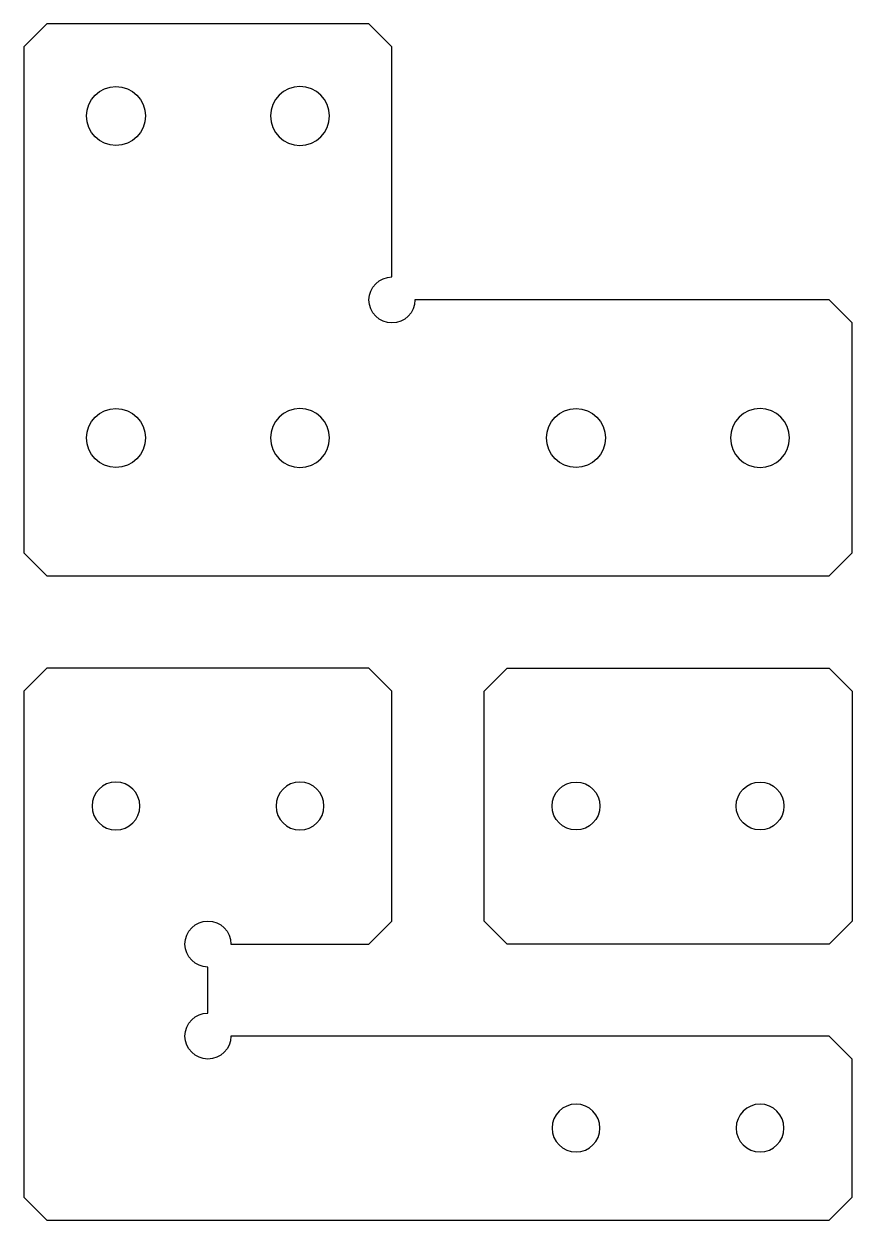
# Model space of a CAD drawing. Header units: millimetres. Extents: x 0 to 2.25, y 0 to 3.25.
import ezdxf

# ---------------------------------------------------------------- set-up
doc = ezdxf.new("R2010")
doc.units = ezdxf.units.MM
doc.layers.add('Default', color=7, linetype='Continuous', true_color=0x000000)

msp = doc.modelspace()

# ---------------------------------------------------------------- linework, layer by layer
at = {"layer": 'Default'}
for p, q in [((1.25, 1.4375), (1.3125, 1.5)), ((2.1875, 1.5), (2.25, 1.4375)), ((1.3125, 0.75), (1.25, 0.8125)), ((2.25, 0.8125), (2.1875, 0.75)), ((0.5, 0.5625), (0.5, 0.6875))]:
    msp.add_line(p, q, dxfattribs=at)
for points in [[(1, 2.5625), (1, 3.1875), (0.9375, 3.25), (0.0625, 3.25), (0, 3.1875), (0, 1.8125), (0.0625, 1.75), (2.1875, 1.75), (2.25, 1.8125), (2.25, 2.4375), (2.1875, 2.5), (1.0625, 2.5)], [(0.5625, 0.75), (0.9375, 0.75), (1, 0.8125), (1, 1.4375), (0.9375, 1.5), (0.0625, 1.5), (0, 1.4375), (0, 0.0625), (0.0625, 0), (2.1875, 0), (2.25, 0.0625), (2.25, 0.4375), (2.1875, 0.5), (0.5625, 0.5)], [(1.3125, 1.5), (2.1875, 1.5)], [(1.25, 0.8125), (1.25, 1.4375)], [(2.25, 1.4375), (2.25, 0.8125)], [(2.1875, 0.75), (1.3125, 0.75)]]:
    msp.add_lwpolyline(points, dxfattribs=at)
for centre, radius in [((0.25, 3), 0.08), ((0.25, 2.125), 0.08), ((1.5, 2.125), 0.08), ((1.5, 1.125), 0.065), ((2, 1.125), 0.065)]:
    msp.add_circle(centre, radius, dxfattribs=at)
at = {"layer": 'Default', "extrusion": (0, 0, -1)}
for centre, radius in [((-0.75, 3), 0.08), ((-0.75, 2.125), 0.08), ((-2, 2.125), 0.08), ((-0.25, 1.125), 0.065), ((-0.75, 1.125), 0.065), ((-1.5, 0.25), 0.065), ((-2, 0.25), 0.065)]:
    msp.add_circle(centre, radius, dxfattribs=at)
for centre, start, end in [((-1, 2.5), 180, 90), ((-0.5, 0.75), 270, 180), ((-0.5, 0.5), 180, 90)]:
    msp.add_arc(centre, 0.0625, start, end, dxfattribs=at)

doc.saveas('drawing.dxf')
